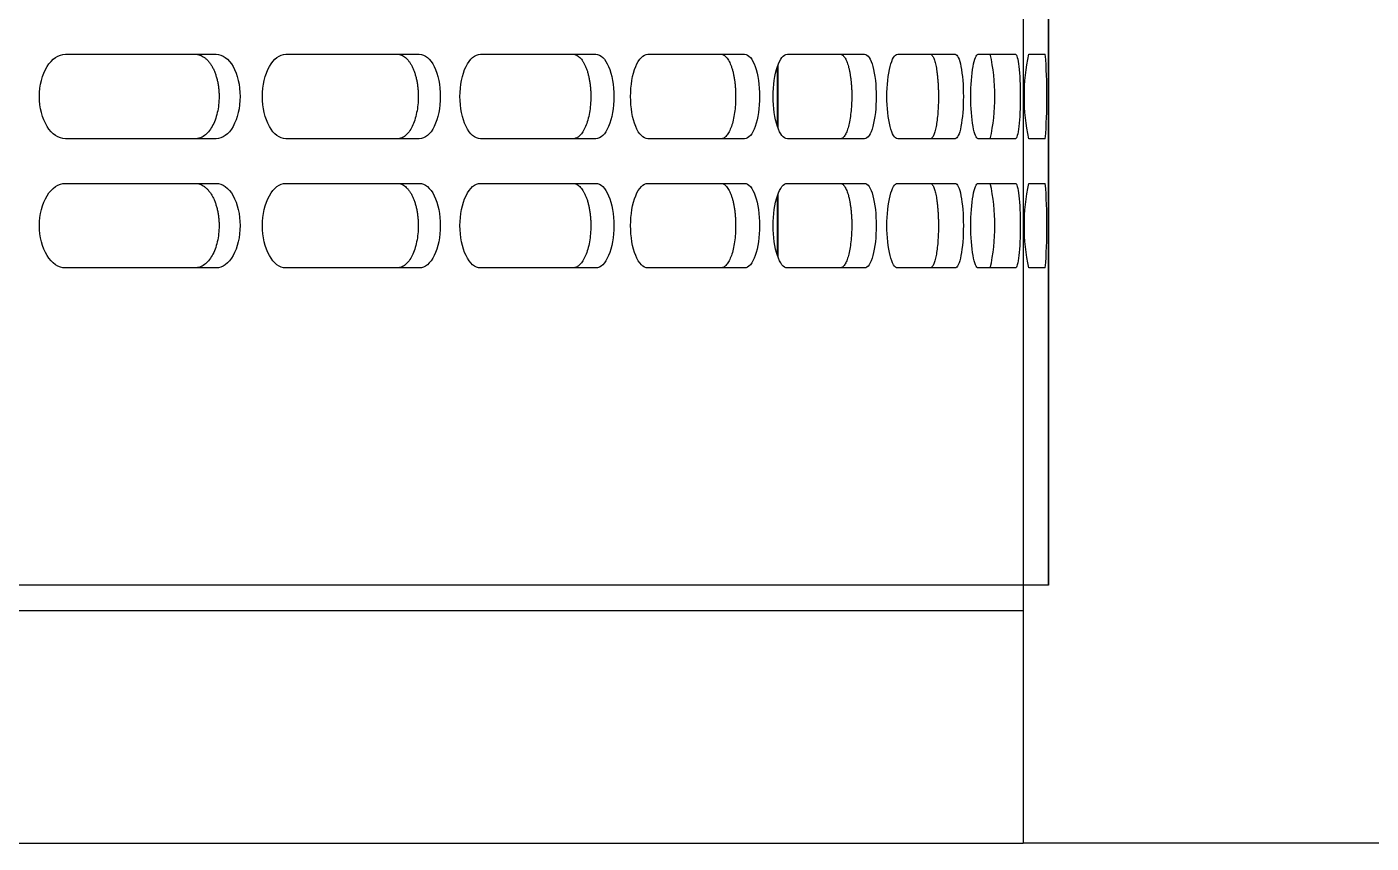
# Model space of a CAD drawing. Header units: millimetres. Extents: x 156850 to 204135, y 56350 to 74150.
# Drawn here: x 159032.2 to 159191.1, y 57016 to 57112.5 of the extents above; entities that cross this region are included whole.
import ezdxf

# ---------------------------------------------------------------- set-up
doc = ezdxf.new("R2010")
doc.units = ezdxf.units.MM
doc.header["$LTSCALE"] = 150
doc.layers.add('-----33 Equipment', color=5, linetype='Continuous')

# ---------------------------------------------------------------- blocks, each defined once
blk = doc.blocks.new('X-2F-PLAN$0$A$C13F33EB5')
at = {"color": 0, "linetype": 'Continuous'}
for p, q in [((208.48, 86), (208.48, 1192)), ((205.48, 1189), (205.48, 89)), ((245.98, 184.4), (245.98, 202.2)), ((255.98, 202.2), (255.98, 184.4)), ((261.25, 184.4), (261.25, 202.2)), ((271.25, 202.2), (271.25, 184.4)), ((245.98, 160.39), (245.98, 176.16)), ((255.98, 176.16), (255.98, 160.39)), ((261.25, 160.39), (261.25, 176.16)), ((271.25, 176.16), (271.25, 160.39)), ((245.98, 139.52), (245.98, 153.16)), ((255.98, 153.16), (255.98, 139.52)), ((261.25, 139.52), (261.25, 153.16)), ((271.25, 153.16), (271.25, 139.52)), ((245.98, 121.93), (245.98, 133.36)), ((255.98, 133.36), (255.98, 121.93)), ((261.25, 121.93), (261.25, 133.36)), ((271.25, 133.36), (271.25, 121.93)), ((254.69, 118), (247.28, 118)), ((254.41, 118.1), (247.56, 118.1)), ((269.95, 118), (262.54, 118)), ((269.67, 118.1), (262.82, 118.1)), ((245.98, 107.75), (245.98, 116.88)), ((255.98, 116.88), (255.98, 107.75)), ((261.25, 107.75), (261.25, 116.88)), ((271.25, 116.88), (271.25, 107.75)), ((245.98, 97.05), (245.98, 103.84)), ((255.98, 103.84), (255.98, 97.05)), ((261.25, 97.05), (261.25, 103.84)), ((271.25, 103.84), (271.25, 97.05)), ((245.98, 89.92), (245.98, 94.31)), ((255.98, 94.31), (255.98, 89.92)), ((261.25, 89.92), (261.25, 94.31)), ((271.25, 94.31), (271.25, 89.92)), ((208.48, 89), (205.48, 89)), ((245.98, 86.4), (245.98, 88.36)), ((255.98, 88.36), (255.98, 86.4)), ((261.25, 86.4), (261.25, 88.36)), ((271.25, 88.36), (271.25, 86.4)), ((563.48, 86), (208.48, 86)), ((208.48, 86), (563.48, 86))]:
    blk.add_line(p, q, dxfattribs=at)
for centre, radius, start, end in [((250.98, 115.63), 23.28, 257.5949, 282.4051), ((266.25, 115.63), 23.28, 257.5949, 282.4051), ((250.98, 65.53), 23.38, 77.65, 102.35), ((266.25, 65.53), 23.38, 77.65, 102.35), ((250.98, 150.87), 64.67, 265.5654, 274.4346), ((266.25, 150.87), 64.67, 265.5654, 274.4346)]:
    blk.add_arc(centre, radius, start, end, dxfattribs=at)
for points, knots in [([(245.98, 202.2), (245.98, 203), (246.52, 203.81), (248.37, 204.95), (249.67, 205.29), (252.29, 205.29), (253.59, 204.95), (255.44, 203.81), (255.98, 203), (255.98, 202.2)], [0, 0, 0, 0, 0.25, 0.25, 0.5, 0.5, 0.75, 0.75, 1, 1, 1, 1]), ([(261.25, 202.2), (261.25, 203), (261.78, 203.81), (263.64, 204.95), (264.94, 205.29), (267.55, 205.29), (268.86, 204.95), (270.71, 203.81), (271.25, 203), (271.25, 202.2)], [0, 0, 0, 0, 0.25, 0.25, 0.5, 0.5, 0.75, 0.75, 1, 1, 1, 1]), ([(255.98, 186.87), (255.98, 186.78), (255.97, 186.59), (255.89, 186.32), (255.77, 186.05), (255.6, 185.79), (255.39, 185.53), (255.14, 185.3), (254.85, 185.07), (254.52, 184.87), (254.16, 184.68), (253.76, 184.52), (253.34, 184.38), (252.9, 184.26), (252.43, 184.17), (251.96, 184.1), (251.47, 184.06), (250.5, 184.03), (249.02, 184.2), (247.63, 184.72), (246.8, 185.29), (246.34, 185.78), (246.04, 186.31), (246, 186.68), (245.98, 186.87)], [0, 0, 0, 0, 0.031263, 0.06252, 0.093789, 0.125071, 0.156359, 0.187645, 0.21893, 0.250231, 0.281541, 0.312852, 0.344178, 0.375521, 0.406869, 0.438212, 0.469551, 0.500899, 0.62553, 0.750071, 0.812579, 0.87508, 0.937558, 1, 1, 1, 1]), ([(271.25, 186.87), (271.24, 186.78), (271.23, 186.59), (271.15, 186.32), (271.03, 186.05), (270.87, 185.79), (270.66, 185.53), (270.41, 185.3), (270.12, 185.07), (269.79, 184.87), (269.42, 184.68), (269.03, 184.52), (268.6, 184.38), (268.16, 184.26), (267.7, 184.17), (267.22, 184.1), (266.74, 184.06), (265.76, 184.03), (264.29, 184.2), (262.89, 184.72), (262.06, 185.29), (261.6, 185.78), (261.3, 186.31), (261.26, 186.68), (261.25, 186.87)], [0, 0, 0, 0, 0.031263, 0.06252, 0.093789, 0.125071, 0.156359, 0.187645, 0.21893, 0.250231, 0.281541, 0.312852, 0.344178, 0.375521, 0.406869, 0.438212, 0.469551, 0.500899, 0.62553, 0.750071, 0.812579, 0.87508, 0.937558, 1, 1, 1, 1]), ([(255.98, 184.4), (255.98, 183.66), (255.44, 182.92), (253.59, 181.87), (252.29, 181.57), (249.67, 181.57), (248.37, 181.87), (246.52, 182.92), (245.98, 183.66), (245.98, 184.4)], [0, 0, 0, 0, 0.25, 0.25, 0.5, 0.5, 0.75, 0.75, 1, 1, 1, 1]), ([(271.25, 184.4), (271.25, 183.66), (270.71, 182.92), (268.86, 181.87), (267.55, 181.57), (264.94, 181.57), (263.64, 181.87), (261.78, 182.92), (261.25, 183.66), (261.25, 184.4)], [0, 0, 0, 0, 0.25, 0.25, 0.5, 0.5, 0.75, 0.75, 1, 1, 1, 1]), ([(245.98, 176.16), (245.98, 176.88), (246.52, 177.59), (248.37, 178.62), (249.67, 178.92), (252.29, 178.92), (253.59, 178.62), (255.44, 177.59), (255.98, 176.88), (255.98, 176.16)], [0, 0, 0, 0, 0.25, 0.25, 0.5, 0.5, 0.75, 0.75, 1, 1, 1, 1]), ([(261.25, 176.16), (261.25, 176.88), (261.78, 177.59), (263.64, 178.62), (264.94, 178.92), (267.55, 178.92), (268.86, 178.62), (270.71, 177.59), (271.25, 176.88), (271.25, 176.16)], [0, 0, 0, 0, 0.25, 0.25, 0.5, 0.5, 0.75, 0.75, 1, 1, 1, 1]), ([(255.98, 162.98), (255.98, 162.9), (255.97, 162.74), (255.89, 162.5), (255.77, 162.26), (255.6, 162.03), (255.39, 161.81), (255.14, 161.6), (254.85, 161.41), (254.52, 161.23), (254.16, 161.06), (253.76, 160.92), (253.34, 160.8), (252.9, 160.69), (252.43, 160.61), (251.96, 160.55), (251.47, 160.51), (250.5, 160.49), (249.02, 160.64), (247.63, 161.09), (246.8, 161.59), (246.34, 162.03), (246.04, 162.5), (246, 162.82), (245.98, 162.98)], [0, 0, 0, 0, 0.031263, 0.06252, 0.093789, 0.125071, 0.156359, 0.187645, 0.21893, 0.250231, 0.281541, 0.312852, 0.344178, 0.375521, 0.406869, 0.438212, 0.469551, 0.500899, 0.62553, 0.750071, 0.812579, 0.87508, 0.937558, 1, 1, 1, 1]), ([(271.25, 162.98), (271.24, 162.9), (271.23, 162.74), (271.15, 162.5), (271.03, 162.26), (270.87, 162.03), (270.66, 161.81), (270.41, 161.6), (270.12, 161.41), (269.79, 161.23), (269.42, 161.06), (269.03, 160.92), (268.6, 160.8), (268.16, 160.69), (267.7, 160.61), (267.22, 160.55), (266.74, 160.51), (265.76, 160.49), (264.29, 160.64), (262.89, 161.09), (262.06, 161.59), (261.6, 162.03), (261.3, 162.5), (261.26, 162.82), (261.25, 162.98)], [0, 0, 0, 0, 0.031263, 0.06252, 0.093789, 0.125071, 0.156359, 0.187645, 0.21893, 0.250231, 0.281541, 0.312852, 0.344178, 0.375521, 0.406869, 0.438212, 0.469551, 0.500899, 0.62553, 0.750071, 0.812579, 0.87508, 0.937558, 1, 1, 1, 1]), ([(255.98, 160.39), (255.98, 159.73), (255.44, 159.08), (253.59, 158.16), (252.29, 157.9), (249.67, 157.9), (248.37, 158.16), (246.52, 159.08), (245.98, 159.73), (245.98, 160.39)], [0, 0, 0, 0, 0.25, 0.25, 0.5, 0.5, 0.75, 0.75, 1, 1, 1, 1]), ([(271.25, 160.39), (271.25, 159.73), (270.71, 159.08), (268.86, 158.16), (267.55, 157.9), (264.94, 157.9), (263.64, 158.16), (261.78, 159.08), (261.25, 159.73), (261.25, 160.39)], [0, 0, 0, 0, 0.25, 0.25, 0.5, 0.5, 0.75, 0.75, 1, 1, 1, 1]), ([(245.98, 153.16), (245.98, 153.79), (246.52, 154.42), (248.37, 155.31), (249.67, 155.58), (252.29, 155.58), (253.59, 155.31), (255.44, 154.42), (255.98, 153.79), (255.98, 153.16)], [0, 0, 0, 0, 0.25, 0.25, 0.5, 0.5, 0.75, 0.75, 1, 1, 1, 1]), ([(261.25, 153.16), (261.25, 153.79), (261.78, 154.42), (263.64, 155.31), (264.94, 155.58), (267.55, 155.58), (268.86, 155.31), (270.71, 154.42), (271.25, 153.79), (271.25, 153.16)], [0, 0, 0, 0, 0.25, 0.25, 0.5, 0.5, 0.75, 0.75, 1, 1, 1, 1]), ([(255.98, 142.23), (255.98, 142.16), (255.97, 142.02), (255.89, 141.81), (255.77, 141.61), (255.6, 141.41), (255.39, 141.22), (255.14, 141.05), (254.85, 140.88), (254.52, 140.72), (254.16, 140.58), (253.76, 140.46), (253.34, 140.36), (252.9, 140.27), (252.43, 140.2), (251.96, 140.15), (251.47, 140.12), (250.5, 140.1), (249.02, 140.22), (247.63, 140.61), (246.8, 141.04), (246.34, 141.41), (246.04, 141.81), (246, 142.09), (245.98, 142.23)], [0, 0, 0, 0, 0.031263, 0.06252, 0.093789, 0.125071, 0.156359, 0.187645, 0.21893, 0.250231, 0.281541, 0.312852, 0.344178, 0.375521, 0.406869, 0.438212, 0.469551, 0.500899, 0.62553, 0.750071, 0.812579, 0.87508, 0.937558, 1, 1, 1, 1]), ([(271.25, 142.23), (271.24, 142.16), (271.23, 142.02), (271.15, 141.81), (271.03, 141.61), (270.87, 141.41), (270.66, 141.22), (270.41, 141.05), (270.12, 140.88), (269.79, 140.72), (269.42, 140.58), (269.03, 140.46), (268.6, 140.36), (268.16, 140.27), (267.7, 140.2), (267.22, 140.15), (266.74, 140.12), (265.76, 140.1), (264.29, 140.22), (262.89, 140.61), (262.06, 141.04), (261.6, 141.41), (261.3, 141.81), (261.26, 142.09), (261.25, 142.23)], [0, 0, 0, 0, 0.031263, 0.06252, 0.093789, 0.125071, 0.156359, 0.187645, 0.21893, 0.250231, 0.281541, 0.312852, 0.344178, 0.375521, 0.406869, 0.438212, 0.469551, 0.500899, 0.62553, 0.750071, 0.812579, 0.87508, 0.937558, 1, 1, 1, 1]), ([(255.98, 139.52), (255.98, 138.96), (255.44, 138.4), (253.59, 137.62), (252.29, 137.39), (249.67, 137.39), (248.37, 137.62), (246.52, 138.4), (245.98, 138.96), (245.98, 139.52)], [0, 0, 0, 0, 0.25, 0.25, 0.5, 0.5, 0.75, 0.75, 1, 1, 1, 1]), ([(271.25, 139.52), (271.25, 138.96), (270.71, 138.4), (268.86, 137.62), (267.55, 137.39), (264.94, 137.39), (263.64, 137.62), (261.78, 138.4), (261.25, 138.96), (261.25, 139.52)], [0, 0, 0, 0, 0.25, 0.25, 0.5, 0.5, 0.75, 0.75, 1, 1, 1, 1]), ([(245.98, 133.36), (245.98, 133.89), (246.52, 134.43), (248.37, 135.19), (249.67, 135.41), (252.29, 135.41), (253.59, 135.19), (255.44, 134.43), (255.98, 133.89), (255.98, 133.36)], [0, 0, 0, 0, 0.25, 0.25, 0.5, 0.5, 0.75, 0.75, 1, 1, 1, 1]), ([(261.25, 133.36), (261.25, 133.89), (261.78, 134.43), (263.64, 135.19), (264.94, 135.41), (267.55, 135.41), (268.86, 135.19), (270.71, 134.43), (271.25, 133.89), (271.25, 133.36)], [0, 0, 0, 0, 0.25, 0.25, 0.5, 0.5, 0.75, 0.75, 1, 1, 1, 1]), ([(255.98, 124.74), (255.98, 124.68), (255.97, 124.57), (255.89, 124.39), (255.77, 124.23), (255.6, 124.07), (255.39, 123.91), (255.14, 123.76), (254.85, 123.62), (254.52, 123.5), (254.16, 123.38), (253.76, 123.28), (253.34, 123.2), (252.9, 123.12), (252.43, 123.07), (251.96, 123.02), (251.47, 123), (250.5, 122.98), (249.02, 123.08), (247.63, 123.4), (246.8, 123.76), (246.34, 124.06), (246.04, 124.39), (246, 124.62), (245.98, 124.74)], [0, 0, 0, 0, 0.031263, 0.06252, 0.093789, 0.125071, 0.156359, 0.187645, 0.21893, 0.250231, 0.281541, 0.312852, 0.344178, 0.375521, 0.406869, 0.438212, 0.469551, 0.500899, 0.62553, 0.750071, 0.812579, 0.87508, 0.937558, 1, 1, 1, 1]), ([(271.25, 124.74), (271.24, 124.68), (271.23, 124.57), (271.15, 124.39), (271.03, 124.23), (270.87, 124.07), (270.66, 123.91), (270.41, 123.76), (270.12, 123.62), (269.79, 123.5), (269.42, 123.38), (269.03, 123.28), (268.6, 123.2), (268.16, 123.12), (267.7, 123.07), (267.22, 123.02), (266.74, 123), (265.76, 122.98), (264.29, 123.08), (262.89, 123.4), (262.06, 123.76), (261.6, 124.06), (261.3, 124.39), (261.26, 124.62), (261.25, 124.74)], [0, 0, 0, 0, 0.031263, 0.06252, 0.093789, 0.125071, 0.156359, 0.187645, 0.21893, 0.250231, 0.281541, 0.312852, 0.344178, 0.375521, 0.406869, 0.438212, 0.469551, 0.500899, 0.62553, 0.750071, 0.812579, 0.87508, 0.937558, 1, 1, 1, 1]), ([(255.98, 121.93), (255.98, 121.47), (255.44, 121.01), (253.59, 120.36), (252.29, 120.18), (249.67, 120.18), (248.37, 120.36), (246.52, 121.01), (245.98, 121.47), (245.98, 121.93)], [0, 0, 0, 0, 0.25, 0.25, 0.5, 0.5, 0.75, 0.75, 1, 1, 1, 1]), ([(271.25, 121.93), (271.25, 121.47), (270.71, 121.01), (268.86, 120.36), (267.55, 120.18), (264.94, 120.18), (263.64, 120.36), (261.78, 121.01), (261.25, 121.47), (261.25, 121.93)], [0, 0, 0, 0, 0.25, 0.25, 0.5, 0.5, 0.75, 0.75, 1, 1, 1, 1]), ([(245.98, 116.88), (245.98, 117.32), (246.52, 117.75), (248.37, 118.37), (249.67, 118.56), (252.29, 118.56), (253.59, 118.37), (255.44, 117.75), (255.98, 117.32), (255.98, 116.88)], [0, 0, 0, 0, 0.25, 0.25, 0.5, 0.5, 0.75, 0.75, 1, 1, 1, 1]), ([(261.25, 116.88), (261.25, 117.32), (261.78, 117.75), (263.64, 118.37), (264.94, 118.56), (267.55, 118.56), (268.86, 118.37), (270.71, 117.75), (271.25, 117.32), (271.25, 116.88)], [0, 0, 0, 0, 0.25, 0.25, 0.5, 0.5, 0.75, 0.75, 1, 1, 1, 1]), ([(255.98, 110.63), (255.98, 110.58), (255.97, 110.49), (255.89, 110.36), (255.77, 110.23), (255.6, 110.1), (255.39, 109.98), (255.14, 109.87), (254.85, 109.76), (254.52, 109.66), (254.16, 109.57), (253.76, 109.49), (253.34, 109.42), (252.9, 109.37), (252.43, 109.32), (251.96, 109.29), (251.47, 109.27), (250.5, 109.26), (249.02, 109.34), (247.63, 109.59), (246.8, 109.86), (246.34, 110.1), (246.04, 110.36), (246, 110.54), (245.98, 110.63)], [0, 0, 0, 0, 0.031263, 0.06252, 0.093789, 0.125071, 0.156359, 0.187645, 0.21893, 0.250231, 0.281541, 0.312852, 0.344178, 0.375521, 0.406869, 0.438212, 0.469551, 0.500899, 0.62553, 0.750071, 0.812579, 0.87508, 0.937558, 1, 1, 1, 1]), ([(271.25, 110.63), (271.24, 110.58), (271.23, 110.49), (271.15, 110.36), (271.03, 110.23), (270.87, 110.1), (270.66, 109.98), (270.41, 109.87), (270.12, 109.76), (269.79, 109.66), (269.42, 109.57), (269.03, 109.49), (268.6, 109.42), (268.16, 109.37), (267.7, 109.32), (267.22, 109.29), (266.74, 109.27), (265.76, 109.26), (264.29, 109.34), (262.89, 109.59), (262.06, 109.86), (261.6, 110.1), (261.3, 110.36), (261.26, 110.54), (261.25, 110.63)], [0, 0, 0, 0, 0.031263, 0.06252, 0.093789, 0.125071, 0.156359, 0.187645, 0.21893, 0.250231, 0.281541, 0.312852, 0.344178, 0.375521, 0.406869, 0.438212, 0.469551, 0.500899, 0.62553, 0.750071, 0.812579, 0.87508, 0.937558, 1, 1, 1, 1]), ([(255.98, 107.75), (255.98, 107.38), (255.44, 107.03), (253.59, 106.52), (252.29, 106.38), (249.67, 106.38), (248.37, 106.52), (246.52, 107.03), (245.98, 107.38), (245.98, 107.75)], [0, 0, 0, 0, 0.25, 0.25, 0.5, 0.5, 0.75, 0.75, 1, 1, 1, 1]), ([(271.25, 107.75), (271.25, 107.38), (270.71, 107.03), (268.86, 106.52), (267.55, 106.38), (264.94, 106.38), (263.64, 106.52), (261.78, 107.03), (261.25, 107.38), (261.25, 107.75)], [0, 0, 0, 0, 0.25, 0.25, 0.5, 0.5, 0.75, 0.75, 1, 1, 1, 1]), ([(245.98, 103.84), (245.98, 104.17), (246.52, 104.5), (248.37, 104.98), (249.67, 105.12), (252.29, 105.12), (253.59, 104.98), (255.44, 104.5), (255.98, 104.17), (255.98, 103.84)], [0, 0, 0, 0, 0.25, 0.25, 0.5, 0.5, 0.75, 0.75, 1, 1, 1, 1]), ([(261.25, 103.84), (261.25, 104.17), (261.78, 104.5), (263.64, 104.98), (264.94, 105.12), (267.55, 105.12), (268.86, 104.98), (270.71, 104.5), (271.25, 104.17), (271.25, 103.84)], [0, 0, 0, 0, 0.25, 0.25, 0.5, 0.5, 0.75, 0.75, 1, 1, 1, 1]), ([(255.98, 99.99), (255.98, 99.96), (255.97, 99.9), (255.89, 99.8), (255.77, 99.71), (255.6, 99.62), (255.39, 99.53), (255.14, 99.45), (254.85, 99.37), (254.52, 99.3), (254.16, 99.24), (253.76, 99.18), (253.34, 99.14), (252.9, 99.1), (252.43, 99.06), (251.96, 99.04), (251.47, 99.03), (250.5, 99.02), (249.02, 99.07), (247.63, 99.25), (246.8, 99.45), (246.34, 99.62), (246.04, 99.8), (246, 99.93), (245.98, 99.99)], [0, 0, 0, 0, 0.031263, 0.06252, 0.093789, 0.125071, 0.156359, 0.187645, 0.21893, 0.250231, 0.281541, 0.312852, 0.344178, 0.375521, 0.406869, 0.438212, 0.469551, 0.500899, 0.62553, 0.750071, 0.812579, 0.87508, 0.937558, 1, 1, 1, 1]), ([(271.25, 99.99), (271.24, 99.96), (271.23, 99.9), (271.15, 99.8), (271.03, 99.71), (270.87, 99.62), (270.66, 99.53), (270.41, 99.45), (270.12, 99.37), (269.79, 99.3), (269.42, 99.24), (269.03, 99.18), (268.6, 99.14), (268.16, 99.1), (267.7, 99.06), (267.22, 99.04), (266.74, 99.03), (265.76, 99.02), (264.29, 99.07), (262.89, 99.25), (262.06, 99.45), (261.6, 99.62), (261.3, 99.8), (261.26, 99.93), (261.25, 99.99)], [0, 0, 0, 0, 0.031263, 0.06252, 0.093789, 0.125071, 0.156359, 0.187645, 0.21893, 0.250231, 0.281541, 0.312852, 0.344178, 0.375521, 0.406869, 0.438212, 0.469551, 0.500899, 0.62553, 0.750071, 0.812579, 0.87508, 0.937558, 1, 1, 1, 1]), ([(255.98, 97.05), (255.98, 96.79), (255.44, 96.54), (253.59, 96.18), (252.29, 96.08), (249.67, 96.08), (248.37, 96.18), (246.52, 96.54), (245.98, 96.79), (245.98, 97.05)], [0, 0, 0, 0, 0.25, 0.25, 0.5, 0.5, 0.75, 0.75, 1, 1, 1, 1]), ([(271.25, 97.05), (271.25, 96.79), (270.71, 96.54), (268.86, 96.18), (267.55, 96.08), (264.94, 96.08), (263.64, 96.18), (261.78, 96.54), (261.25, 96.79), (261.25, 97.05)], [0, 0, 0, 0, 0.25, 0.25, 0.5, 0.5, 0.75, 0.75, 1, 1, 1, 1]), ([(245.98, 94.31), (245.98, 94.54), (246.52, 94.77), (248.37, 95.1), (249.67, 95.2), (252.29, 95.2), (253.59, 95.1), (255.44, 94.77), (255.98, 94.54), (255.98, 94.31)], [0, 0, 0, 0, 0.25, 0.25, 0.5, 0.5, 0.75, 0.75, 1, 1, 1, 1]), ([(261.25, 94.31), (261.25, 94.54), (261.78, 94.77), (263.64, 95.1), (264.94, 95.2), (267.55, 95.2), (268.86, 95.1), (270.71, 94.77), (271.25, 94.54), (271.25, 94.31)], [0, 0, 0, 0, 0.25, 0.25, 0.5, 0.5, 0.75, 0.75, 1, 1, 1, 1]), ([(255.98, 89.92), (255.98, 89.77), (255.44, 89.62), (253.59, 89.41), (252.29, 89.35), (249.67, 89.35), (248.37, 89.41), (246.52, 89.62), (245.98, 89.77), (245.98, 89.92)], [0, 0, 0, 0, 0.25, 0.25, 0.5, 0.5, 0.75, 0.75, 1, 1, 1, 1]), ([(271.25, 89.92), (271.25, 89.77), (270.71, 89.62), (268.86, 89.41), (267.55, 89.35), (264.94, 89.35), (263.64, 89.41), (261.78, 89.62), (261.25, 89.77), (261.25, 89.92)], [0, 0, 0, 0, 0.25, 0.25, 0.5, 0.5, 0.75, 0.75, 1, 1, 1, 1])]:
    blk.add_open_spline(points, degree=3, knots=knots, dxfattribs=at)
blk = doc.blocks.new('X-2F-PLAN$0$zw$C47F')
at = {"layer": '-----33 Equipment'}
for p in [(159.78, 2236.3), (3425.86, 1136.3), (159.78, 936.3)]:
    blk.add_line(p, (159.78, 1136.3), dxfattribs=at)
blk.add_blockref('X-2F-PLAN$0$A$C13F33EB5', (-18.2, 1047.3), dxfattribs=at)

msp = doc.modelspace()

# ---------------------------------------------------------------- block references
at = {"layer": '-----33 Equipment', "rotation": 90.00000000000001}
msp.add_blockref('X-2F-PLAN$0$zw$C47F', (160286.3, 56856.22), dxfattribs=at)

doc.saveas('drawing.dxf')
